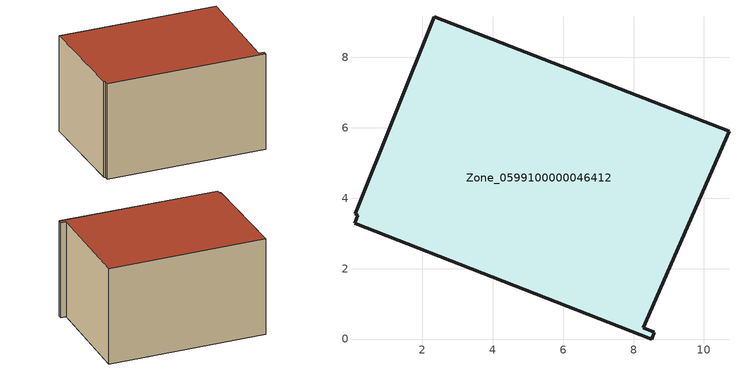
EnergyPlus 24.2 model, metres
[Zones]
Zone_0599100000046412
 floor ground (C_G): 0.17,3.52 0.09,3.55 2.34,9.15 10.71,5.9 8.28,0.32 8.59,0.2 8.51,0 0.07,3.29 z0
 wall outside (C_F): 10.71,5.9 2.34,9.15 0.09,3.55 0.17,3.52 0.07,3.29 8.51,0 8.59,0.2 8.28,0.32 10.71,5.9 z0:5.55
 roof outside (C_R): 8.51,0 8.59,0.2 8.28,0.32 10.71,5.9 2.34,9.15 0.09,3.55 0.17,3.52 0.07,3.29 z5.55
[BUILDING]
Pand.0599100000046412: North Axis=0; Terrain=City; Loads Convergence Tolerance Value=0.04; Temperature Convergence Tolerance Value=0.4; Solar Distribution=FullExterior; Maximum Number of Warmup Days=25; Minimum Number of Warmup Days=1
[Site:Location]
Rotterdam.The.Hague.AP_ZH_NLD Design_Conditions: Latitude=51.96; Longitude=4.45; Time Zone=1; Elevation=-4.5
[SITE:GROUNDTEMPERATURE:BUILDINGSURFACE]
18, 18, 18, 18, 18, 18, 18, 18, 18, 18, 18, 18
[MATERIAL] Thermal Absorptance=0.9; Solar Absorptance=0.7; Visible Absorptance=0.7
Name | Roughness | Thickness | Conductivity | Density | Specific Heat
G.TI.1975-1991 | MediumSmooth | 0.15 | 0.288461 | 540 | 1210
F.TI.1975-1991 | Rough | 0.3 | 0.230769 | 1920 | 840
R.TI.1975-1991 | MediumRough | 0.2 | 0.153846 | 1500 | 1000
[CONSTRUCTION]
C_G: G.TI.1975-1991
C_F: F.TI.1975-1991
C_R: R.TI.1975-1991
[ZONE]
Zone_0599100000046412: Type=1; Multiplier=1; Ceiling Height=Autocalculate; Volume=Autocalculate; Floor Area=autocalculate; Part of Total Floor Area=Yes
[ZONEINFILTRATION:DESIGNFLOWRATE]
Infil_Zone_0599100000046412: Zone or ZoneList or Space or SpaceList=Zone_0599100000046412; Schedule=AlwaysOn; Design Flow Rate Calculation Method=Flow/Area; Flow Rate per Floor Area=0.003; Constant Term Coefficient=1; Temperature Term Coefficient=0; Velocity Term Coefficient=0; Velocity Squared Term Coefficient=0
[HVACTEMPLATE:ZONE:IDEALLOADSAIRSYSTEM]
Zone_0599100000046412: Maximum Heating Supply Air Temperature=50; Minimum Cooling Supply Air Temperature=13; Maximum Heating Supply Air Humidity Ratio=0.0156; Minimum Cooling Supply Air Humidity Ratio=0.0077; Heating Limit=NoLimit; Cooling Limit=NoLimit; Dehumidification Control Type=ConstantSensibleHeatRatio; Cooling Sensible Heat Ratio=0.7; Dehumidification Setpoint=60; Humidification Control Type=None; Humidification Setpoint=30; Outdoor Air Method=None; Outdoor Air Flow Rate per Person=0.00944; Outdoor Air Flow Rate per Zone Floor Area=0; Outdoor Air Flow Rate per Zone=0; Demand Controlled Ventilation Type=None; Outdoor Air Economizer Type=NoEconomizer; Heat Recovery Type=None; Sensible Heat Recovery Effectiveness=0.7; Latent Heat Recovery Effectiveness=0.65
[ZONECONTROL:THERMOSTAT]
ThermostatControl_Zone_0599100000046412: Zone or ZoneList=Zone_0599100000046412; Control Type Schedule=DualSetpointControlType; Control 1=Thermostat_Zone_0599100000046412; Temperature Difference Between Cutout And Setpoint=0
[THERMOSTATSETPOINT:DUALSETPOINT]
Thermostat_Zone_0599100000046412: Heating Setpoint Temperature Schedule=HeatingSetpoint_Zone_0599100000046412; Cooling Setpoint Temperature Schedule=CoolingSetpoint_Zone_0599100000046412
[SCHEDULE:COMPACT]
HeatingSetpoint_Zone_0599100000046412: Through: 12/31, For: AllDays, Until: 24:00, 21
CoolingSetpoint_Zone_0599100000046412: Through: 12/31, For: AllDays, Until: 24:00, 24
DualSetpointControlType: Through: 12/31, For: AllDays, Until: 24:00, 4
AlwaysOn: Through: 12/31, For: AllDays, Until: 24:00, 1
